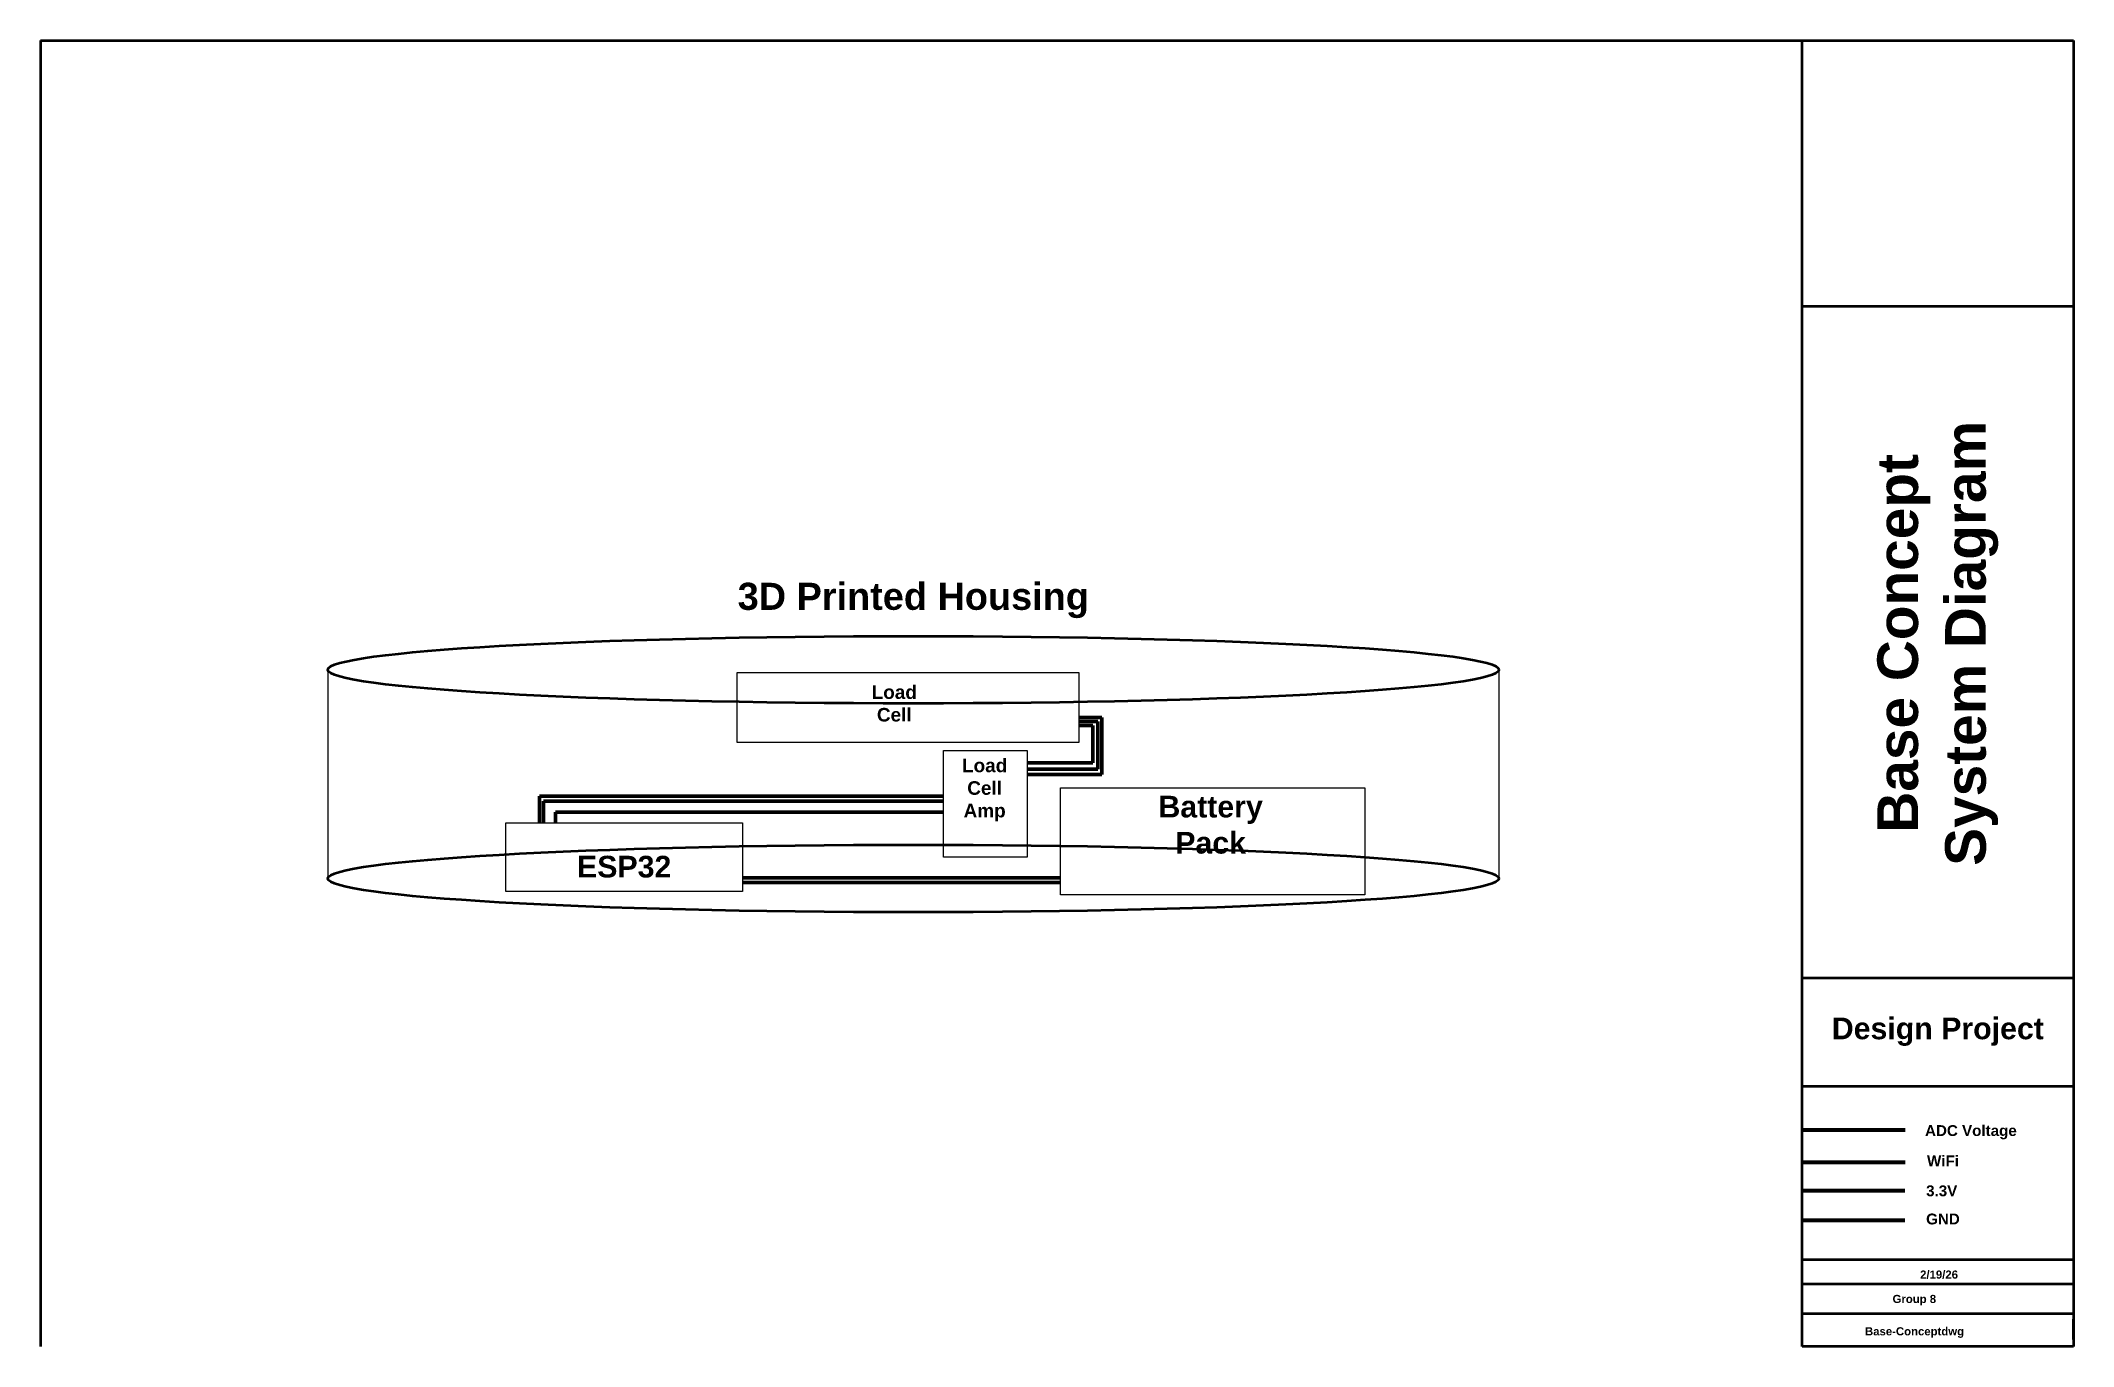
# Paper-space layout 'Layout1' of a CAD drawing. Extents: x 0 to 37.5, y 0 to 24.1.
import ezdxf

# ---------------------------------------------------------------- set-up
doc = ezdxf.new("R2010")
doc.units = 0
doc.header["$MEASUREMENT"] = 0
doc.layers.get('0').update_dxf_attribs({"linetype": 'CONTINUOUS'})
for name, color, linetype in [('ADC', 5, 'CONTINUOUS'), ('GND', 46, 'CONTINUOUS'), ('Power', 1, 'CONTINUOUS'), ('TB', 7, 'CONTINUOUS'), ('TITLE_BLOCK', 7, 'CONTINUOUS'), ('WiFi', 112, 'CONTINUOUS')]:
    doc.layers.add(name, color=color, linetype=linetype)
doc.styles.add('WAG15', font='Arial Bold.ttf', dxfattribs={"height": 0.15})
doc.styles.add('WAG20', font='Arial Bold.ttf', dxfattribs={"height": 0.2})
doc.styles.add('WAG30', font='Arial Bold.ttf', dxfattribs={"height": 0.3})
doc.styles.add('WAG40', font='Arial Bold.ttf', dxfattribs={"height": 0.4})

# ---------------------------------------------------------------- blocks, each defined once
blk = doc.blocks.new('REVDATE')
at = {"color": 0, "style": 'WAG15', "flags": 8}
for tag, p in [('REVDATE', (0.2, 0.65)), ('USER', (-0.3, 0.2)), ('FNAME', (-0.9, -0.3))]:
    blk.add_attdef(tag, p, '', height=0.15, dxfattribs=at)

psp = doc.layouts.get("Layout1")

# ---------------------------------------------------------------- linework, layer by layer
for p, q in [((5.298, 12.488), (5.298, 8.635)), ((26.9, 12.488), (26.9, 8.635))]:
    psp.add_line(p, q)
for points in [[(12.849, 12.438), (19.155, 12.438), (19.155, 11.145), (12.849, 11.145)], [(16.658, 11.001), (18.199, 11.001), (18.199, 9.029), (16.658, 9.029)], [(18.816, 10.307), (24.432, 10.307), (24.432, 8.335), (18.816, 8.335)], [(8.584, 9.66), (12.945, 9.66), (12.945, 8.393), (8.584, 8.393)]]:
    psp.add_lwpolyline(points, close=True)
at = {"lineweight": 50}
for centre in [(16.099, 12.488), (16.099, 8.635)]:
    psp.add_ellipse(centre, major_axis=(10.801, 0), ratio=0.057608, dxfattribs=at)
at = {"layer": 'ADC', "lineweight": 70}
for p, q in [((19.58, 11.61), (19.155, 11.61)), ((19.58, 10.556), (19.58, 11.61)), ((18.199, 10.556), (19.58, 10.556)), ((9.501, 9.66), (9.501, 9.857)), ((9.501, 9.857), (16.658, 9.857))]:
    psp.add_line(p, q, dxfattribs=at)
at = {"layer": 'ADC', "linetype": 'Continuous', "lineweight": 100}
psp.add_line((32.5, 3.996), (34.4, 3.996), dxfattribs=at)
at = {"layer": 'GND', "lineweight": 70}
for p, q in [((19.501, 11.532), (19.155, 11.532)), ((19.501, 10.656), (19.501, 11.532)), ((18.199, 10.656), (19.501, 10.656)), ((9.201, 9.66), (9.201, 10.157)), ((9.201, 10.157), (16.658, 10.157)), ((18.816, 8.646), (12.945, 8.646))]:
    psp.add_line(p, q, dxfattribs=at)
at = {"layer": 'GND', "lineweight": 100}
psp.add_line((32.5, 2.332), (34.392, 2.332), dxfattribs=at)
at = {"layer": 'Power', "lineweight": 70}
for p, q in [((19.409, 11.46), (19.155, 11.46)), ((19.409, 10.771), (19.409, 11.46)), ((18.199, 10.771), (19.409, 10.771)), ((16.658, 10.065), (9.279, 10.065)), ((9.279, 10.065), (9.279, 9.66)), ((18.816, 8.561), (12.945, 8.561))]:
    psp.add_line(p, q, dxfattribs=at)
at = {"layer": 'Power', "lineweight": 100}
psp.add_line((32.5, 2.874), (34.392, 2.876), dxfattribs=at)
at = {"layer": 'TB', "lineweight": 50}
for p, q in [((0, 24.1), (32.5, 24.1)), ((0, 24.1), (0, 0)), ((32.5, 0), (32.5, 24.1)), ((32.5, 20.5), (32.5, 20.875)), ((37.5, 1.15), (32.5, 1.15)), ((37.5, 0.6), (32.5, 0.6)), ((37.5, 0.125), (37.5, 0.5))]:
    psp.add_line(p, q, dxfattribs=at)
at = {"layer": 'TB', "linetype": 'Continuous', "lineweight": 50}
for p, q in [((32.5, 24.1), (37.5, 24.1)), ((37.5, 24.1), (37.5, 0)), ((32.5, 19.2), (37.5, 19.2)), ((32.5, 6.8), (37.5, 6.8)), ((32.5, 4.8), (37.5, 4.8)), ((37.5, 0), (32.5, 0))]:
    psp.add_line(p, q, dxfattribs=at)
at = {"layer": 'TITLE_BLOCK', "linetype": 'Continuous', "lineweight": 50}
psp.add_line((37.5, 1.6), (32.5, 1.6), dxfattribs=at)
at = {"layer": 'WiFi', "linetype": 'Continuous', "lineweight": 100}
psp.add_line((32.5, 3.399), (34.4, 3.399), dxfattribs=at)

# ---------------------------------------------------------------- block references
at = {"lineweight": 50}
ref = psp.add_blockref('REVDATE', (33.841, 0.6), dxfattribs=at)
ref.add_attrib('REVDATE', '2/19/26', (34.673, 1.25), dxfattribs={"color": 0, "height": 0.15, "style": 'WAG15'})
ref.add_attrib('USER', 'Group 8', (34.165, 0.8), dxfattribs={"color": 0, "height": 0.15, "style": 'WAG15'})
ref.add_attrib('FNAME', 'Base-Conceptdwg', (33.656, 0.203), dxfattribs={"color": 0, "height": 0.15, "style": 'WAG15'})

# ---------------------------------------------------------------- texts
at = {"linetype": 'Continuous', "lineweight": 50, "width": 8.60093, "attachment_point": 5, "style": 'WAG30'}
for s, insert, char_height in [('3D Printed Housing', (16.099, 13.767), 0.5), ('Load\\PCell', (15.748, 11.865), 0.25), ('Load\\PCell\\PAmp', (17.415, 10.268), 0.25), ('Battery\\PPack ', (21.584, 9.626), 0.4), ('ESP32', (10.765, 8.851), 0.4)]:
    psp.add_mtext(s, dxfattribs=dict(at, insert=insert, char_height=char_height))
at = {"layer": 'TB', "linetype": 'Continuous', "lineweight": 50, "style": 'WAG20'}
for s, p in [('ADC Voltage', (34.764, 3.883)), ('WiFi', (34.8, 3.323)), ('3.3V', (34.784, 2.771)), ('GND', (34.784, 2.251))]:
    psp.add_text(s, height=0.2, dxfattribs=at).set_placement(p)
at = {"layer": 'TITLE_BLOCK', "lineweight": 50, "insert": (35, 12.975), "char_height": 0.75, "width": 12.35, "attachment_point": 5, "rotation": 90, "style": 'WAG30'}
psp.add_mtext('Base Concept\\PSystem Diagram', dxfattribs=at)
at = {"layer": 'TITLE_BLOCK', "lineweight": 50, "insert": (35, 5.807), "char_height": 0.4, "width": 5, "attachment_point": 5, "style": 'WAG40'}
psp.add_mtext('Design Project', dxfattribs=at)

doc.saveas('drawing.dxf')
